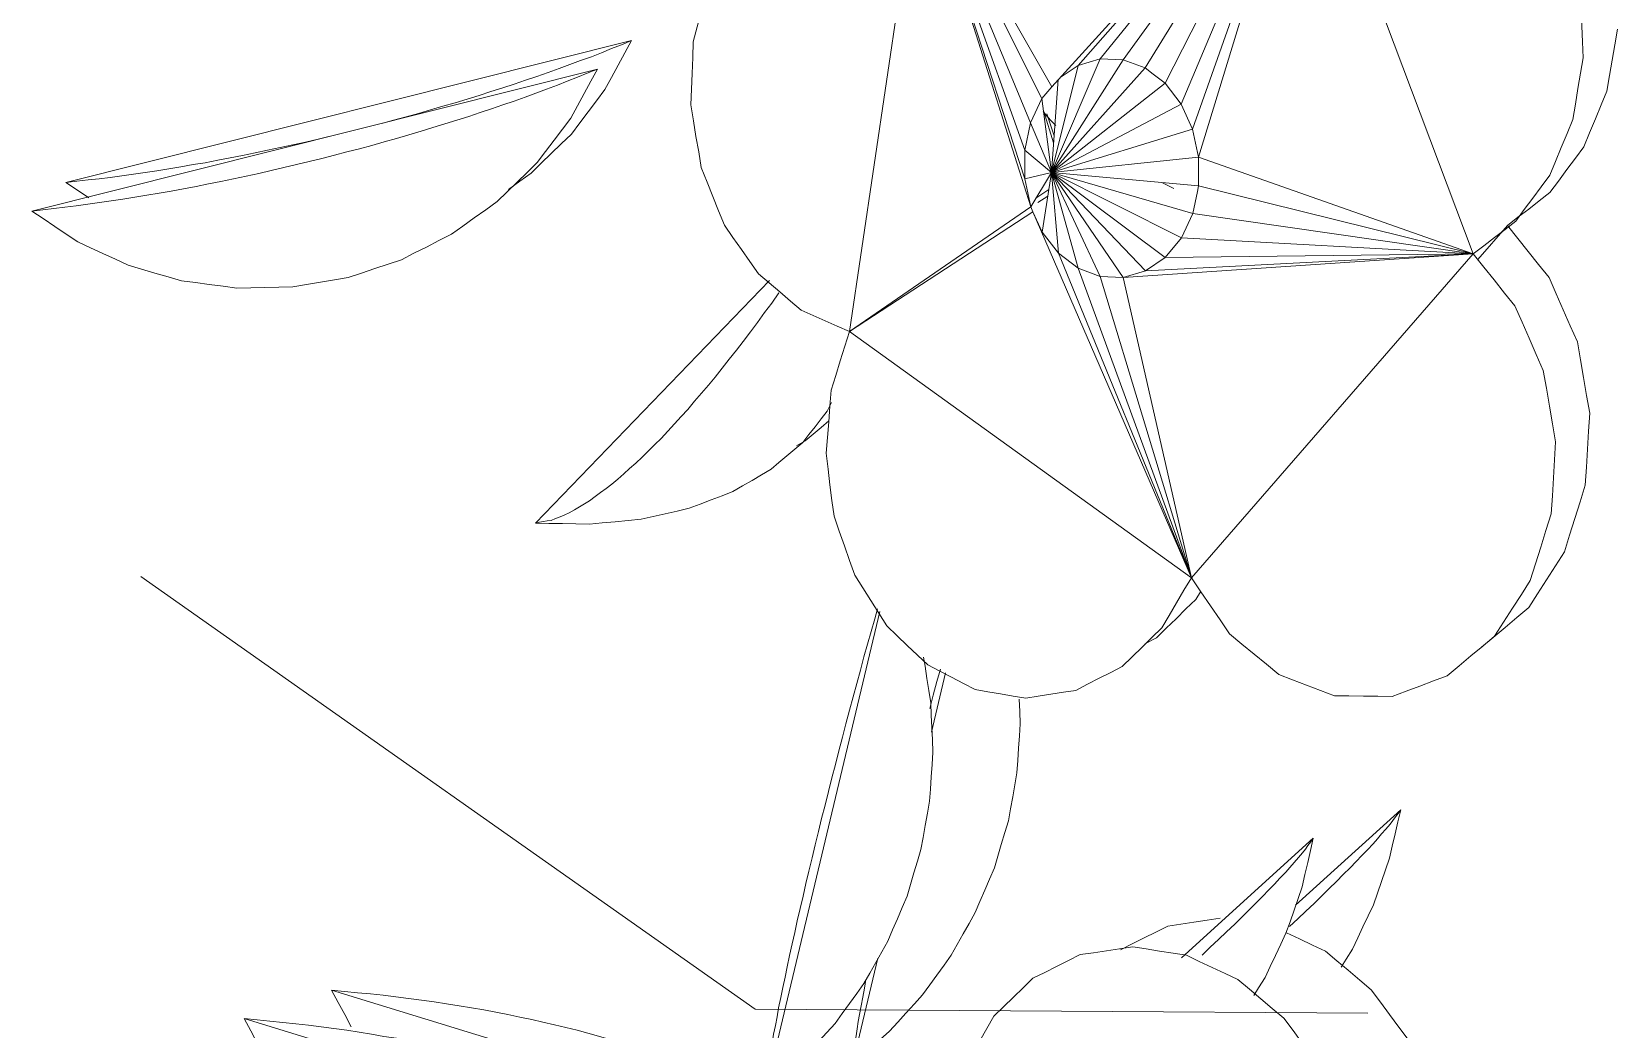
# Model space of a CAD drawing. Header units: metres. Extents: x -18.34 to -13.25, y -25.49 to -16.26.
# Drawn here: x -16.6539 to -16.5327, y -16.7007 to -16.6244 of the extents above; entities that cross this region are included whole.
import ezdxf

# ---------------------------------------------------------------- set-up
doc = ezdxf.new("R2010")
doc.units = ezdxf.units.M
doc.layers.add('Importações nas famílias', color=7, linetype='Continuous', lineweight=5)
doc.layers.add('Vegetação', color=7, linetype='Continuous', lineweight=5)

# ---------------------------------------------------------------- blocks, each defined once
blk = doc.blocks.new('Planta_pergolado_12200 - plantas pergolado_skp_Component_12-V847-Pavimento 02 - Executivo')
at = {"layer": 'Importações nas famílias', "color": 9}
blk.add_line((0.56316, 0.17876), (0.60641, 0.18961), dxfattribs=at)
at = {"layer": 'Importações nas famílias', "color": 9, "flags": 128}
for points in [[(0.60335, 0.18838), (0.60411, 0.18869), (0.60488, 0.189), (0.60564, 0.1893), (0.60641, 0.18961)], [(0.60641, 0.18961), (0.6059, 0.18868), (0.6054, 0.18774), (0.60489, 0.1868), (0.60438, 0.18587)], [(0.60006, 0.18717), (0.60088, 0.18747), (0.6017, 0.18778), (0.60253, 0.18808), (0.60335, 0.18838)], [(0.59657, 0.18599), (0.59744, 0.18629), (0.59831, 0.18658), (0.59919, 0.18688), (0.60006, 0.18717)], [(0.59293, 0.18486), (0.59384, 0.18514), (0.59475, 0.18542), (0.59566, 0.18571), (0.59657, 0.18599)], [(0.60438, 0.18587), (0.60374, 0.18502), (0.6031, 0.18417), (0.60245, 0.18332), (0.60181, 0.18247)], [(0.58917, 0.18378), (0.59011, 0.18405), (0.59105, 0.18432), (0.59199, 0.18459), (0.59293, 0.18486)], [(0.58534, 0.18278), (0.5863, 0.18303), (0.58725, 0.18328), (0.58821, 0.18353), (0.58917, 0.18378)], [(0.58147, 0.18185), (0.58244, 0.18208), (0.58341, 0.18231), (0.58437, 0.18255), (0.58534, 0.18278)], [(0.60181, 0.18247), (0.60104, 0.18172), (0.60027, 0.18097), (0.59951, 0.18023), (0.59874, 0.17948)], [(0.57382, 0.18028), (0.57477, 0.18047), (0.57572, 0.18065), (0.57667, 0.18083), (0.57762, 0.18102)], [(0.57762, 0.18102), (0.57858, 0.18123), (0.57955, 0.18143), (0.58051, 0.18164), (0.58147, 0.18185)], [(0.56655, 0.17915), (0.56744, 0.17928), (0.56833, 0.17941), (0.56922, 0.17953), (0.57012, 0.17966)], [(0.57012, 0.17966), (0.57104, 0.17982), (0.57197, 0.17997), (0.57289, 0.18013), (0.57382, 0.18028)], [(0.59874, 0.17948), (0.59787, 0.17886), (0.597, 0.17823), (0.59613, 0.17761), (0.59525, 0.17699)], [(0.56316, 0.17876), (0.56401, 0.17886), (0.56485, 0.17896), (0.5657, 0.17905), (0.56655, 0.17915)], [(0.56667, 0.17641), (0.5658, 0.177), (0.56492, 0.17759), (0.56404, 0.17818), (0.56316, 0.17876)], [(0.57052, 0.17462), (0.56956, 0.17507), (0.5686, 0.17551), (0.56764, 0.17596), (0.56667, 0.17641)], [(0.59525, 0.17699), (0.5943, 0.1765), (0.59334, 0.17601), (0.59238, 0.17553), (0.59143, 0.17504)], [(0.57461, 0.17343), (0.57359, 0.17373), (0.57257, 0.17402), (0.57154, 0.17432), (0.57052, 0.17462)], [(0.59143, 0.17504), (0.59041, 0.1747), (0.58939, 0.17436), (0.58837, 0.17402), (0.58735, 0.17369)], [(0.57884, 0.17287), (0.57779, 0.17301), (0.57673, 0.17315), (0.57567, 0.17329), (0.57461, 0.17343)], [(0.58735, 0.17369), (0.5863, 0.1735), (0.58524, 0.17332), (0.58418, 0.17314), (0.58313, 0.17296)], [(0.58313, 0.17296), (0.58206, 0.17294), (0.58099, 0.17291), (0.57992, 0.17289), (0.57884, 0.17287)]]:
    blk.add_lwpolyline(points, dxfattribs=at)
blk = doc.blocks.new('Planta_pergolado_12200 - plantas pergolado_skp_Component_12-V849-Pavimento 02 - Executivo')
at = {"layer": 'Importações nas famílias', "color": 9}
blk.add_line((0.64082, 0.18596), (0.6405, 0.18638), dxfattribs=at)
at = {"layer": 'Importações nas famílias', "color": 9, "flags": 128}
blk.add_lwpolyline([(0.64148, 0.1853), (0.64115, 0.18563), (0.64082, 0.18596)], dxfattribs=at)
blk = doc.blocks.new('Planta_pergolado_12200 - plantas pergolado_skp_Component_12-V851-Pavimento 02 - Executivo')
at = {"layer": 'Importações nas famílias', "color": 9}
for p, q in [((0.60168, 0.1549), (0.61958, 0.17345)), ((0.61974, 0.17172), (0.62028, 0.1725)), ((0.62431, 0.16412), (0.62399, 0.16345))]:
    blk.add_line(p, q, dxfattribs=at)
at = {"layer": 'Importações nas famílias', "color": 9, "flags": 128}
for points in [[(0.61757, 0.16879), (0.61811, 0.16952), (0.61866, 0.17025), (0.6192, 0.17099), (0.61974, 0.17172)], [(0.61543, 0.16607), (0.61596, 0.16675), (0.6165, 0.16743), (0.61704, 0.16811), (0.61757, 0.16879)], [(0.61332, 0.16359), (0.61385, 0.16421), (0.61437, 0.16483), (0.6149, 0.16545), (0.61543, 0.16607)], [(0.61129, 0.16138), (0.6118, 0.16194), (0.61231, 0.16249), (0.61281, 0.16304), (0.61332, 0.16359)], [(0.62399, 0.16345), (0.62352, 0.16286), (0.62306, 0.16226), (0.62259, 0.16167), (0.62212, 0.16107)], [(0.60934, 0.15947), (0.60983, 0.15995), (0.61032, 0.16043), (0.6108, 0.16091), (0.61129, 0.16138)], [(0.62212, 0.16107), (0.62151, 0.16055), (0.62091, 0.16004), (0.6203, 0.15952), (0.6197, 0.15901)], [(0.60751, 0.15787), (0.60797, 0.15827), (0.60843, 0.15867), (0.60888, 0.15907), (0.60934, 0.15947)], [(0.6197, 0.15901), (0.61897, 0.15858), (0.61824, 0.15816), (0.61751, 0.15774), (0.61678, 0.15731)], [(0.60581, 0.1566), (0.60623, 0.15692), (0.60666, 0.15723), (0.60709, 0.15755), (0.60751, 0.15787)], [(0.60426, 0.15568), (0.60465, 0.15591), (0.60504, 0.15614), (0.60542, 0.15637), (0.60581, 0.1566)], [(0.61678, 0.15731), (0.61595, 0.15699), (0.61511, 0.15667), (0.61428, 0.15635), (0.61344, 0.15603)], [(0.60288, 0.15511), (0.60322, 0.15525), (0.60357, 0.15539), (0.60392, 0.15553), (0.60426, 0.15568)], [(0.61344, 0.15603), (0.61252, 0.15582), (0.6116, 0.15561), (0.61067, 0.1554), (0.60975, 0.15519)], [(0.60168, 0.1549), (0.60198, 0.15496), (0.60228, 0.15501), (0.60258, 0.15506), (0.60288, 0.15511)], [(0.6058, 0.15481), (0.60477, 0.15484), (0.60374, 0.15486), (0.60271, 0.15488), (0.60168, 0.1549)], [(0.60975, 0.15519), (0.60876, 0.1551), (0.60778, 0.155), (0.60679, 0.15491), (0.6058, 0.15481)]]:
    blk.add_lwpolyline(points, dxfattribs=at)
blk = doc.blocks.new('Planta_pergolado_12200 - plantas pergolado_skp_Component_17-V884-Pavimento 02 - Executivo')
at = {"layer": 'Importações nas famílias', "color": 9}
for p, q in [((0.94333, 0.28613), (0.92394, 0.26481)), ((0.94333, 0.28613), (0.92595, 0.26644)), ((0.94333, 0.28613), (0.92939, 0.26687)), ((0.94333, 0.28613), (0.93108, 0.26624)), ((0.94333, 0.28613), (0.9326, 0.26508)), ((0.94333, 0.28613), (0.93384, 0.26348)), ((0.94333, 0.28613), (0.93471, 0.26155)), ((0.93517, 0.25941), (0.94333, 0.28613)), ((0.94333, 0.28613), (0.95617, 0.25202)), ((0.90846, 0.24608), (0.91384, 0.28246)), ((0.92187, 0.25995), (0.91384, 0.28246)), ((0.91384, 0.28246), (0.92187, 0.25776)), ((0.92232, 0.26205), (0.91384, 0.28246)), ((0.92319, 0.26391), (0.91384, 0.28246)), ((0.92394, 0.26481), (0.91384, 0.28246)), ((0.91384, 0.28246), (0.92233, 0.25562)), ((0.93007, 0.26992), (0.92764, 0.26694)), ((0.92764, 0.26694), (0.92391, 0.25825)), ((0.92939, 0.26687), (0.92391, 0.25825)), ((0.92764, 0.26694), (0.92595, 0.26644)), ((0.92939, 0.26687), (0.92764, 0.26694)), ((0.93108, 0.26624), (0.92939, 0.26687)), ((0.92391, 0.25825), (0.92595, 0.26644)), ((0.92391, 0.25825), (0.93108, 0.26624)), ((0.92595, 0.26644), (0.92457, 0.2655)), ((0.93169, 0.26577), (0.93108, 0.26624)), ((0.9326, 0.26508), (0.93169, 0.26577)), ((0.92394, 0.26481), (0.92319, 0.26391)), ((0.92443, 0.26535), (0.92391, 0.25825)), ((0.9326, 0.26508), (0.92391, 0.25825)), ((0.93384, 0.26348), (0.9326, 0.26508)), ((0.92319, 0.26391), (0.92232, 0.26205)), ((0.92391, 0.25825), (0.92319, 0.26391)), ((0.92391, 0.25825), (0.93384, 0.26348)), ((0.93471, 0.26155), (0.93384, 0.26348)), ((0.92232, 0.26205), (0.92187, 0.25995)), ((0.92391, 0.25825), (0.92232, 0.26205)), ((0.92391, 0.25825), (0.93471, 0.26155)), ((0.93517, 0.25941), (0.93471, 0.26155)), ((0.92391, 0.25825), (0.92187, 0.25995)), ((0.92187, 0.25995), (0.92187, 0.25776)), ((0.92391, 0.25825), (0.93517, 0.25941)), ((0.93517, 0.25722), (0.93517, 0.25941)), ((0.93517, 0.25941), (0.95617, 0.25202)), ((0.92391, 0.25825), (0.92187, 0.25776)), ((0.92187, 0.25776), (0.92233, 0.25562)), ((0.92391, 0.25825), (0.92233, 0.25562)), ((0.92391, 0.25825), (0.92321, 0.25369)), ((0.93517, 0.25722), (0.92391, 0.25825)), ((0.92391, 0.25825), (0.93472, 0.25512)), ((0.92391, 0.25825), (0.93385, 0.25326)), ((0.92391, 0.25825), (0.93261, 0.25176)), ((0.92391, 0.25825), (0.9311, 0.25073)), ((0.92391, 0.25825), (0.92941, 0.25023)), ((0.92391, 0.25825), (0.92765, 0.2503)), ((0.92391, 0.25825), (0.92596, 0.25093)), ((0.92391, 0.25825), (0.92445, 0.25209)), ((0.93508, 0.2568), (0.93517, 0.25722)), ((0.93517, 0.25722), (0.95617, 0.25202)), ((0.93508, 0.2568), (0.93472, 0.25512)), ((0.92233, 0.25562), (0.90846, 0.24608)), ((0.90846, 0.24608), (0.9225, 0.25524)), ((0.92233, 0.25562), (0.9225, 0.25524)), ((0.9225, 0.25524), (0.92321, 0.25369)), ((0.9225, 0.25524), (0.93462, 0.22726)), ((0.93472, 0.25512), (0.93385, 0.25326)), ((0.95617, 0.25202), (0.93472, 0.25512)), ((0.92321, 0.25369), (0.92445, 0.25209)), ((0.93385, 0.25326), (0.93261, 0.25176)), ((0.95617, 0.25202), (0.93385, 0.25326)), ((0.92445, 0.25209), (0.92596, 0.25093)), ((0.92445, 0.25209), (0.93462, 0.22726)), ((0.95617, 0.25202), (0.92941, 0.25023)), ((0.9311, 0.25073), (0.95617, 0.25202)), ((0.93261, 0.25176), (0.9311, 0.25073)), ((0.93261, 0.25176), (0.95617, 0.25202)), ((0.93462, 0.22726), (0.95617, 0.25202)), ((0.92596, 0.25093), (0.92765, 0.2503)), ((0.92596, 0.25093), (0.93462, 0.22726)), ((0.92765, 0.2503), (0.92941, 0.25023)), ((0.92765, 0.2503), (0.93462, 0.22726)), ((0.9311, 0.25073), (0.92941, 0.25023)), ((0.92941, 0.25023), (0.93462, 0.22726)), ((0.93462, 0.22726), (0.90846, 0.24608))]:
    blk.add_line(p, q, dxfattribs=at)
at = {"layer": 'Importações nas famílias', "color": 9, "flags": 128}
for points in [[(0.89772, 0.27282), (0.89742, 0.27168), (0.89712, 0.27054), (0.89682, 0.26939), (0.89652, 0.26825)], [(0.96458, 0.26702), (0.96453, 0.26823), (0.96448, 0.26945), (0.96442, 0.27066), (0.96437, 0.27188)], [(0.89652, 0.26825), (0.89648, 0.26704), (0.89643, 0.26583), (0.89638, 0.26462), (0.89633, 0.26341)], [(0.96378, 0.2623), (0.96398, 0.26348), (0.96418, 0.26466), (0.96438, 0.26584), (0.96458, 0.26702)], [(0.89633, 0.26341), (0.89653, 0.26221), (0.89673, 0.26101), (0.89694, 0.25982), (0.89714, 0.25862)], [(0.96202, 0.25804), (0.96246, 0.2591), (0.9629, 0.26017), (0.96334, 0.26123), (0.96378, 0.2623)], [(0.89714, 0.25862), (0.89758, 0.25752), (0.89802, 0.25642), (0.89846, 0.25532), (0.89891, 0.25422)], [(0.95943, 0.25453), (0.96007, 0.25541), (0.96072, 0.25629), (0.96137, 0.25716), (0.96202, 0.25804)], [(0.89891, 0.25422), (0.89956, 0.25329), (0.90021, 0.25236), (0.90086, 0.25143), (0.90151, 0.2505)], [(0.95617, 0.25202), (0.95699, 0.25265), (0.9578, 0.25327), (0.95861, 0.2539), (0.95943, 0.25453)], [(0.95936, 0.24804), (0.95856, 0.24903), (0.95777, 0.25003), (0.95697, 0.25102), (0.95617, 0.25202)], [(0.90151, 0.2505), (0.90232, 0.24981), (0.90314, 0.24912), (0.90395, 0.24842), (0.90477, 0.24773)], [(0.90477, 0.24773), (0.90569, 0.24731), (0.90662, 0.2469), (0.90754, 0.24649), (0.90846, 0.24608)], [(0.96152, 0.24311), (0.96098, 0.24434), (0.96044, 0.24557), (0.9599, 0.2468), (0.95936, 0.24804)], [(0.90846, 0.24608), (0.90812, 0.24496), (0.90777, 0.24384), (0.90742, 0.24272), (0.90708, 0.2416)], [(0.96247, 0.23766), (0.96223, 0.23902), (0.962, 0.24038), (0.96176, 0.24175), (0.96152, 0.24311)], [(0.90708, 0.2416), (0.90698, 0.24039), (0.90688, 0.23919), (0.90678, 0.23798), (0.90668, 0.23678)], [(0.96213, 0.23215), (0.96222, 0.23353), (0.9623, 0.2349), (0.96239, 0.23628), (0.96247, 0.23766)], [(0.90668, 0.23678), (0.90683, 0.23557), (0.90698, 0.23437), (0.90713, 0.23316), (0.90729, 0.23196)], [(0.90729, 0.23196), (0.90768, 0.23083), (0.90808, 0.2297), (0.90848, 0.22858), (0.90887, 0.22745)], [(0.96053, 0.22705), (0.96093, 0.22833), (0.96133, 0.2296), (0.96173, 0.23088), (0.96213, 0.23215)], [(0.90887, 0.22745), (0.90948, 0.22648), (0.9101, 0.22551), (0.91071, 0.22455), (0.91132, 0.22358)], [(0.93235, 0.22342), (0.93292, 0.22438), (0.93348, 0.22534), (0.93405, 0.2263), (0.93462, 0.22726)], [(0.93462, 0.22726), (0.93535, 0.22619), (0.93608, 0.22511), (0.93681, 0.22404), (0.93754, 0.22296)], [(0.9578, 0.2228), (0.95849, 0.22386), (0.95917, 0.22493), (0.95985, 0.22599), (0.96053, 0.22705)], [(0.91132, 0.22358), (0.91211, 0.22283), (0.91289, 0.22209), (0.91368, 0.22134), (0.91446, 0.22059)], [(0.92933, 0.22048), (0.93009, 0.22122), (0.93084, 0.22195), (0.93159, 0.22269), (0.93235, 0.22342)], [(0.93754, 0.22296), (0.93847, 0.22219), (0.93941, 0.22141), (0.94035, 0.22064), (0.94129, 0.21986)], [(0.95418, 0.21976), (0.95509, 0.22052), (0.95599, 0.22128), (0.9569, 0.22204), (0.9578, 0.2228)], [(0.91446, 0.22059), (0.91537, 0.22012), (0.91628, 0.21965), (0.91718, 0.21918), (0.91809, 0.21871)], [(0.92579, 0.21865), (0.92667, 0.21911), (0.92756, 0.21957), (0.92845, 0.22002), (0.92933, 0.22048)], [(0.94129, 0.21986), (0.94235, 0.21946), (0.94342, 0.21905), (0.94449, 0.21864), (0.94556, 0.21823)], [(0.94998, 0.21819), (0.95103, 0.21858), (0.95208, 0.21898), (0.95313, 0.21937), (0.95418, 0.21976)], [(0.91809, 0.21871), (0.91906, 0.21854), (0.92002, 0.21838), (0.92099, 0.21821), (0.92195, 0.21804)], [(0.92195, 0.21804), (0.92291, 0.2182), (0.92387, 0.21835), (0.92483, 0.2185), (0.92579, 0.21865)], [(0.94556, 0.21823), (0.94666, 0.21822), (0.94777, 0.21821), (0.94888, 0.2182), (0.94998, 0.21819)]]:
    blk.add_lwpolyline(points, dxfattribs=at)
blk = doc.blocks.new('Planta_pergolado_12200 - plantas pergolado_skp_Component_16-V885-Pavimento 02 - Executivo')
for name, p in [('Planta_pergolado_12200 - plantas pergolado_skp_Component_17-V884-Pavimento 02 - Executivo', (0, 0)), ('Planta_pergolado_12200 - plantas pergolado_skp_Component_12-V847-Pavimento 02 - Executivo', (0.28278, 0.07654)), ('Planta_pergolado_12200 - plantas pergolado_skp_Component_12-V849-Pavimento 02 - Executivo', (0.28278, 0.07654)), ('Planta_pergolado_12200 - plantas pergolado_skp_Component_12-V851-Pavimento 02 - Executivo', (0.28278, 0.07654))]:
    blk.add_blockref(name, p)
blk = doc.blocks.new('Planta_pergolado_12200 - plantas pergolado_skp_Component_12-V887-Pavimento 02 - Executivo')
at = {"layer": 'Importações nas famílias', "color": 9}
blk.add_line((0.56577, 0.18094), (0.60901, 0.19179), dxfattribs=at)
at = {"layer": 'Importações nas famílias', "color": 9, "flags": 128}
for points in [[(0.60595, 0.19056), (0.60672, 0.19087), (0.60748, 0.19118), (0.60825, 0.19148), (0.60901, 0.19179)], [(0.60901, 0.19179), (0.60851, 0.19086), (0.608, 0.18992), (0.6075, 0.18898), (0.60699, 0.18805)], [(0.60266, 0.18935), (0.60349, 0.18965), (0.60431, 0.18996), (0.60513, 0.19026), (0.60595, 0.19056)], [(0.59918, 0.18817), (0.60005, 0.18847), (0.60092, 0.18876), (0.60179, 0.18906), (0.60266, 0.18935)], [(0.59554, 0.18704), (0.59645, 0.18732), (0.59736, 0.1876), (0.59827, 0.18789), (0.59918, 0.18817)], [(0.60699, 0.18805), (0.60635, 0.1872), (0.6057, 0.18635), (0.60506, 0.1855), (0.60442, 0.18465)], [(0.59178, 0.18596), (0.59272, 0.18623), (0.59366, 0.1865), (0.5946, 0.18677), (0.59554, 0.18704)], [(0.59, 0.18549), (0.59082, 0.18571), (0.59178, 0.18596)], [(0.58408, 0.18403), (0.58505, 0.18426), (0.58588, 0.18446)], [(0.60442, 0.18465), (0.60365, 0.1839), (0.60288, 0.18315), (0.60212, 0.18241), (0.60135, 0.18166)], [(0.57643, 0.18246), (0.57738, 0.18265), (0.57833, 0.18283), (0.57928, 0.18301), (0.58023, 0.1832)], [(0.58023, 0.1832), (0.58119, 0.18341), (0.58215, 0.18361), (0.58312, 0.18382), (0.58408, 0.18403)], [(0.57272, 0.18184), (0.57365, 0.182), (0.57457, 0.18215), (0.5755, 0.18231), (0.57643, 0.18246)], [(0.56577, 0.18094), (0.56661, 0.18104), (0.56746, 0.18114), (0.56831, 0.18123), (0.56916, 0.18133)], [(0.56751, 0.17977), (0.56665, 0.18036), (0.56577, 0.18094)], [(0.56916, 0.18133), (0.57005, 0.18146), (0.57094, 0.18159), (0.57183, 0.18171), (0.57272, 0.18184)], [(0.60135, 0.18166), (0.60048, 0.18104), (0.59961, 0.18042)]]:
    blk.add_lwpolyline(points, dxfattribs=at)
blk = doc.blocks.new('Planta_pergolado_12200 - plantas pergolado_skp_Component_12-V890-Pavimento 02 - Executivo')
at = {"layer": 'Importações nas famílias', "color": 9}
blk.add_line((0.62231, 0.16119), (0.62165, 0.16081), dxfattribs=at)
at = {"layer": 'Importações nas famílias', "color": 9, "flags": 128}
blk.add_lwpolyline([(0.6241, 0.16271), (0.62352, 0.16222), (0.62291, 0.1617), (0.62231, 0.16119)], dxfattribs=at)
blk = doc.blocks.new('Planta_pergolado_12200 - plantas pergolado_skp_Component_17-V901-Pavimento 02 - Executivo')
at = {"layer": 'Importações nas famílias', "color": 9}
for p, q in [((0.92332, 0.26291), (0.92408, 0.26052)), ((0.92357, 0.26273), (0.92412, 0.26106)), ((0.9324, 0.25747), (0.93328, 0.25703)), ((0.92371, 0.25696), (0.92273, 0.25628)), ((0.92288, 0.25596), (0.92363, 0.25645)), ((0.95651, 0.25159), (0.95878, 0.2542)), ((0.93495, 0.2256), (0.9353, 0.22619)), ((0.93105, 0.2222), (0.93194, 0.22266))]:
    blk.add_line(p, q, dxfattribs=at)
at = {"layer": 'Importações nas famílias', "color": 9, "flags": 128}
for points in [[(0.96638, 0.26448), (0.96658, 0.26566), (0.96679, 0.26684), (0.96699, 0.26802), (0.96719, 0.2692)], [(0.96463, 0.26022), (0.96507, 0.26128), (0.96551, 0.26235), (0.96594, 0.26341), (0.96638, 0.26448)], [(0.96203, 0.25671), (0.96268, 0.25759), (0.96333, 0.25847), (0.96398, 0.25934), (0.96463, 0.26022)], [(0.95878, 0.2542), (0.95959, 0.25483), (0.96041, 0.25545), (0.96122, 0.25608), (0.96203, 0.25671)], [(0.96197, 0.25022), (0.96117, 0.25121), (0.96037, 0.25221), (0.95958, 0.2532), (0.95878, 0.2542)], [(0.96413, 0.24529), (0.96359, 0.24652), (0.96305, 0.24775), (0.96251, 0.24898), (0.96197, 0.25022)], [(0.96508, 0.23984), (0.96484, 0.2412), (0.9646, 0.24256), (0.96436, 0.24393), (0.96413, 0.24529)], [(0.96474, 0.23433), (0.96482, 0.23571), (0.96491, 0.23708), (0.96499, 0.23846), (0.96508, 0.23984)], [(0.96314, 0.22923), (0.96354, 0.23051), (0.96394, 0.23178), (0.96434, 0.23306), (0.96474, 0.23433)], [(0.96041, 0.22498), (0.96109, 0.22604), (0.96177, 0.22711), (0.96246, 0.22817), (0.96314, 0.22923)], [(0.93194, 0.22266), (0.93269, 0.2234), (0.93345, 0.22413), (0.9342, 0.22487), (0.93495, 0.2256)], [(0.95679, 0.22194), (0.9577, 0.2227), (0.9586, 0.22346), (0.95951, 0.22422), (0.96041, 0.22498)]]:
    blk.add_lwpolyline(points, dxfattribs=at)
blk = doc.blocks.new('Planta_pergolado_12200 - plantas pergolado_skp_Component_16-V902-Pavimento 02 - Executivo')
for name, p in [('Planta_pergolado_12200 - plantas pergolado_skp_Component_17-V901-Pavimento 02 - Executivo', (0, 0)), ('Planta_pergolado_12200 - plantas pergolado_skp_Component_12-V887-Pavimento 02 - Executivo', (0.28278, 0.07654)), ('Planta_pergolado_12200 - plantas pergolado_skp_Component_12-V890-Pavimento 02 - Executivo', (0.28278, 0.07654))]:
    blk.add_blockref(name, p)
blk = doc.blocks.new('Planta_pergolado_12200 - plantas pergolado_skp_-3067464-Pavimento 02 - Executivo')
for name in ['Planta_pergolado_12200 - plantas pergolado_skp_Component_16-V902-Pavimento 02 - Executivo', 'Planta_pergolado_12200 - plantas pergolado_skp_Component_16-V885-Pavimento 02 - Executivo']:
    blk.add_blockref(name, (0, 0))
blk = doc.blocks.new('Planta_pergolado_12200 - plantas pergolado_skp_-3067465-Pavimento 02 - Executivo')
blk.add_blockref('Planta_pergolado_12200 - plantas pergolado_skp_-3067464-Pavimento 02 - Executivo', (0, 0))
blk = doc.blocks.new('Planta_pergolado_12200 - plantas pergolado_skp_Component_12-V1279-Pavimento 02 - Executivo')
at = {"layer": 'Importações nas famílias', "color": 9}
blk.add_line((0.74405, 0.15634), (0.77919, 0.14557), dxfattribs=at)
at = {"layer": 'Importações nas famílias', "color": 9, "flags": 128}
for points in [[(0.74605, 0.1526), (0.74555, 0.15353), (0.74505, 0.15447), (0.74455, 0.1554), (0.74405, 0.15634)], [(0.74405, 0.15634), (0.74504, 0.15624), (0.74602, 0.15614), (0.74701, 0.15605), (0.748, 0.15595)], [(0.748, 0.15595), (0.74897, 0.15583), (0.74995, 0.1557), (0.75092, 0.15557), (0.7519, 0.15545)], [(0.7519, 0.15545), (0.75285, 0.15529), (0.75379, 0.15514), (0.75474, 0.15498), (0.75569, 0.15483)], [(0.75569, 0.15483), (0.75661, 0.15465), (0.75752, 0.15446), (0.75844, 0.15428), (0.75935, 0.1541)], [(0.75935, 0.1541), (0.76022, 0.15389), (0.76109, 0.15369), (0.76196, 0.15348), (0.76283, 0.15327)], [(0.76283, 0.15327), (0.76364, 0.15304), (0.76445, 0.15281), (0.76527, 0.15258), (0.76608, 0.15235)], [(0.74845, 0.1492), (0.74785, 0.15005), (0.74725, 0.1509), (0.74665, 0.15175), (0.74605, 0.1526)], [(0.76608, 0.15235), (0.76683, 0.1521), (0.76758, 0.15185), (0.76833, 0.1516), (0.76908, 0.15136)], [(0.76908, 0.15136), (0.76976, 0.15109), (0.77044, 0.15082), (0.77111, 0.15055), (0.77179, 0.15029)], [(0.75119, 0.14622), (0.75051, 0.14696), (0.74982, 0.14771), (0.74914, 0.14845), (0.74845, 0.1492)], [(0.77179, 0.15029), (0.77239, 0.15001), (0.77299, 0.14972), (0.77358, 0.14944), (0.77418, 0.14916)], [(0.77418, 0.14916), (0.77469, 0.14887), (0.7752, 0.14858), (0.77572, 0.14828), (0.77623, 0.14799)], [(0.77623, 0.14799), (0.77665, 0.14769), (0.77707, 0.14739), (0.77748, 0.14709), (0.7779, 0.14679)], [(0.7779, 0.14679), (0.77823, 0.14648), (0.77855, 0.14618), (0.77887, 0.14587), (0.77919, 0.14557)], [(0.75421, 0.14373), (0.75345, 0.14435), (0.7527, 0.14497), (0.75195, 0.1456), (0.75119, 0.14622)], [(0.77919, 0.14557), (0.77857, 0.14498), (0.77794, 0.14439), (0.77732, 0.1438), (0.7767, 0.14321)], [(0.75743, 0.14179), (0.75662, 0.14227), (0.75582, 0.14276), (0.75501, 0.14324), (0.75421, 0.14373)], [(0.7767, 0.14321), (0.77599, 0.14276), (0.77529, 0.14231), (0.77458, 0.14186), (0.77388, 0.14141)], [(0.76077, 0.14044), (0.75994, 0.14078), (0.7591, 0.14112), (0.75826, 0.14145), (0.75743, 0.14179)], [(0.77388, 0.14141), (0.77311, 0.14111), (0.77234, 0.14081), (0.77157, 0.14051), (0.7708, 0.14021)], [(0.76417, 0.13972), (0.76332, 0.1399), (0.76247, 0.14008), (0.76162, 0.14026), (0.76077, 0.14044)], [(0.76754, 0.13964), (0.7667, 0.13966), (0.76586, 0.13968), (0.76502, 0.1397), (0.76417, 0.13972)], [(0.7708, 0.14021), (0.76999, 0.14007), (0.76917, 0.13993), (0.76836, 0.13978), (0.76754, 0.13964)]]:
    blk.add_lwpolyline(points, dxfattribs=at)
blk = doc.blocks.new('Planta_pergolado_12200 - plantas pergolado_skp_Component_12-V1305-Pavimento 02 - Executivo')
at = {"layer": 'Importações nas famílias', "color": 9}
blk.add_line((0.91078, 0.22468), (0.90202, 0.18791), dxfattribs=at)
at = {"layer": 'Importações nas famílias', "color": 9, "flags": 128}
for points in [[(0.90958, 0.2212), (0.90985, 0.22218), (0.91013, 0.22315), (0.9104, 0.22412), (0.91062, 0.22488)], [(0.90847, 0.21714), (0.90875, 0.21815), (0.90903, 0.21917), (0.9093, 0.22019), (0.90958, 0.2212)], [(0.91414, 0.22118), (0.91425, 0.2205), (0.91439, 0.21956), (0.91454, 0.21863), (0.91468, 0.21769)], [(0.90739, 0.21298), (0.90766, 0.21402), (0.90793, 0.21506), (0.9082, 0.2161), (0.90847, 0.21714)], [(0.91468, 0.21769), (0.91472, 0.21674), (0.91477, 0.2158), (0.91481, 0.21486), (0.91485, 0.21392)], [(0.91485, 0.21392), (0.91479, 0.21298), (0.91472, 0.21204), (0.91466, 0.2111), (0.9146, 0.21017)], [(0.90634, 0.20885), (0.9066, 0.20988), (0.90686, 0.21092), (0.90712, 0.21195), (0.90739, 0.21298)], [(0.9146, 0.21017), (0.91443, 0.20925), (0.91427, 0.20832), (0.9141, 0.2074), (0.91393, 0.20648)], [(0.90536, 0.20483), (0.90561, 0.20583), (0.90585, 0.20684), (0.9061, 0.20785), (0.90634, 0.20885)], [(0.91393, 0.20648), (0.91367, 0.20559), (0.9134, 0.20469), (0.91313, 0.2038), (0.91287, 0.2029)], [(0.90447, 0.20102), (0.9047, 0.20197), (0.90492, 0.20292), (0.90514, 0.20388), (0.90536, 0.20483)], [(0.91287, 0.2029), (0.9125, 0.20204), (0.91214, 0.20118), (0.91177, 0.20033), (0.91141, 0.19947)], [(0.9037, 0.1975), (0.90389, 0.19838), (0.90409, 0.19926), (0.90428, 0.20014), (0.90447, 0.20102)], [(0.91141, 0.19947), (0.91095, 0.19865), (0.91049, 0.19784), (0.91003, 0.19703), (0.90957, 0.19622)], [(0.90305, 0.19436), (0.90321, 0.19515), (0.90337, 0.19593), (0.90354, 0.19671), (0.9037, 0.1975)], [(0.90957, 0.19622), (0.90902, 0.19546), (0.90847, 0.1947), (0.90792, 0.19394), (0.90738, 0.19318)], [(0.90255, 0.19168), (0.90267, 0.19235), (0.9028, 0.19302), (0.90293, 0.19369), (0.90305, 0.19436)], [(0.90738, 0.19318), (0.90674, 0.19249), (0.90611, 0.19179), (0.90548, 0.1911), (0.90485, 0.1904)], [(0.9022, 0.18951), (0.90229, 0.19005), (0.90238, 0.19059), (0.90246, 0.19114), (0.90255, 0.19168)], [(0.90485, 0.1904), (0.90414, 0.18978), (0.90344, 0.18916), (0.90273, 0.18853), (0.90202, 0.18791)], [(0.90202, 0.18791), (0.90207, 0.18831), (0.90211, 0.18871), (0.90216, 0.18911), (0.9022, 0.18951)]]:
    blk.add_lwpolyline(points, dxfattribs=at)
blk = doc.blocks.new('Planta_pergolado_12200 - plantas pergolado_skp_Component_12-V1282-Pavimento 02 - Executivo')
at = {"layer": 'Importações nas famílias', "color": 9}
for p, q in [((0.82581, 0.17013), (0.81572, 0.16098)), ((0.79807, 0.14499), (0.79548, 0.14263))]:
    blk.add_line(p, q, dxfattribs=at)
at = {"layer": 'Importações nas famílias', "color": 9, "flags": 128}
for points in [[(0.82581, 0.17013), (0.8256, 0.1692), (0.82538, 0.16828), (0.82517, 0.16735), (0.82495, 0.16642)], [(0.82499, 0.16902), (0.8252, 0.1693), (0.8254, 0.16958), (0.82561, 0.16985), (0.82581, 0.17013)], [(0.8237, 0.16753), (0.82402, 0.1679), (0.82434, 0.16828), (0.82467, 0.16865), (0.82499, 0.16902)], [(0.82195, 0.1657), (0.82239, 0.16616), (0.82283, 0.16662), (0.82326, 0.16707), (0.8237, 0.16753)], [(0.82495, 0.16642), (0.82464, 0.16553), (0.82434, 0.16464), (0.82403, 0.16375), (0.82372, 0.16286)], [(0.81981, 0.16357), (0.82034, 0.1641), (0.82088, 0.16464), (0.82142, 0.16517), (0.82195, 0.1657)], [(0.81731, 0.16119), (0.81793, 0.16179), (0.81856, 0.16238), (0.81918, 0.16298), (0.81981, 0.16357)], [(0.82372, 0.16286), (0.82332, 0.16202), (0.82292, 0.16117), (0.82252, 0.16033), (0.82212, 0.15949)], [(0.82212, 0.15949), (0.82163, 0.1587), (0.82126, 0.1581)], [(0.79548, 0.14263), (0.79624, 0.14324), (0.79701, 0.14384), (0.79777, 0.14444)], [(0.79822, 0.14293), (0.79731, 0.14283), (0.79639, 0.14273), (0.79548, 0.14263)]]:
    blk.add_lwpolyline(points, dxfattribs=at)
blk = doc.blocks.new('Planta_pergolado_12200 - plantas pergolado_skp_Component_17-V1306-Pavimento 02 - Executivo')
at = {"layer": 'Importações nas famílias', "color": 9, "flags": 128}
for points in [[(0.93013, 0.19904), (0.92913, 0.19889), (0.92812, 0.19874), (0.92712, 0.19859), (0.92612, 0.19844)], [(0.93424, 0.19839), (0.93321, 0.19855), (0.93218, 0.19871), (0.93115, 0.19888), (0.93013, 0.19904)], [(0.92612, 0.19844), (0.92522, 0.19799), (0.92431, 0.19753), (0.92341, 0.19708), (0.9225, 0.19663)], [(0.93818, 0.19653), (0.93719, 0.19699), (0.93621, 0.19746), (0.93522, 0.19792), (0.93424, 0.19839)], [(0.9225, 0.19663), (0.92176, 0.1959), (0.92101, 0.19518), (0.92026, 0.19445), (0.91951, 0.19373)], [(0.94168, 0.19358), (0.9408, 0.19432), (0.93993, 0.19506), (0.93905, 0.19579), (0.93818, 0.19653)], [(0.91951, 0.19373), (0.91898, 0.19278), (0.91844, 0.19184), (0.9179, 0.19089), (0.91736, 0.18994)], [(0.9445, 0.18976), (0.9438, 0.19072), (0.94309, 0.19167), (0.94239, 0.19263), (0.94168, 0.19358)]]:
    blk.add_lwpolyline(points, dxfattribs=at)
blk = doc.blocks.new('Planta_pergolado_12200 - plantas pergolado_skp_Component_16-V1307-Pavimento 02 - Executivo')
for name, p in [('Planta_pergolado_12200 - plantas pergolado_skp_Component_12-V1305-Pavimento 02 - Executivo', (0, 0)), ('Planta_pergolado_12200 - plantas pergolado_skp_Component_12-V1282-Pavimento 02 - Executivo', (0.11813, 0.03721)), ('Planta_pergolado_12200 - plantas pergolado_skp_Component_17-V1306-Pavimento 02 - Executivo', (0, 0)), ('Planta_pergolado_12200 - plantas pergolado_skp_Component_12-V1279-Pavimento 02 - Executivo', (0.11813, 0.03721))]:
    blk.add_blockref(name, p)
blk = doc.blocks.new('Planta_pergolado_12200 - plantas pergolado_skp_Component_12-V1319-Pavimento 02 - Executivo')
at = {"layer": 'Importações nas famílias', "color": 9}
blk.add_line((0.86886, 0.19572), (0.90401, 0.18496), dxfattribs=at)
at = {"layer": 'Importações nas famílias', "color": 9, "flags": 128}
for points in [[(0.87037, 0.19292), (0.86987, 0.19385), (0.86937, 0.19479), (0.86886, 0.19572)], [(0.86886, 0.19572), (0.86985, 0.19563), (0.87084, 0.19553), (0.87183, 0.19544), (0.87282, 0.19534)], [(0.87282, 0.19534), (0.87379, 0.19521), (0.87476, 0.19509), (0.87574, 0.19496), (0.87671, 0.19484)], [(0.87671, 0.19484), (0.87766, 0.19468), (0.87861, 0.19453), (0.87956, 0.19437), (0.88051, 0.19422)], [(0.88051, 0.19422), (0.88142, 0.19403), (0.88234, 0.19385), (0.88325, 0.19367), (0.88417, 0.19349)], [(0.88417, 0.19349), (0.88503, 0.19328), (0.8859, 0.19307), (0.88677, 0.19287), (0.88764, 0.19266)], [(0.88764, 0.19266), (0.88845, 0.19243), (0.88927, 0.1922), (0.89008, 0.19197), (0.8909, 0.19174)], [(0.8909, 0.19174), (0.89165, 0.19149), (0.8924, 0.19124), (0.89315, 0.19099), (0.8939, 0.19074)], [(0.8939, 0.19074), (0.89457, 0.19048), (0.89525, 0.19021), (0.89593, 0.18994), (0.89661, 0.18968)], [(0.89661, 0.18968), (0.8972, 0.18939), (0.8978, 0.18911), (0.8984, 0.18883), (0.899, 0.18855)], [(0.899, 0.18855), (0.89951, 0.18826), (0.90002, 0.18797), (0.90053, 0.18767), (0.90104, 0.18738)], [(0.90104, 0.18738), (0.90146, 0.18708), (0.90188, 0.18678), (0.9023, 0.18648), (0.90272, 0.18618)], [(0.90272, 0.18618), (0.90304, 0.18587), (0.90336, 0.18557), (0.90369, 0.18526), (0.90401, 0.18496)], [(0.90401, 0.18496), (0.90338, 0.18437), (0.90276, 0.18378), (0.90214, 0.18319), (0.90151, 0.18259)], [(0.90151, 0.18259), (0.90081, 0.18214), (0.9001, 0.18169), (0.8994, 0.18124), (0.89869, 0.18079)], [(0.89869, 0.18079), (0.89792, 0.1805), (0.89716, 0.1802), (0.89639, 0.1799), (0.89562, 0.1796)], [(0.89562, 0.1796), (0.8948, 0.17946), (0.89399, 0.17931), (0.89317, 0.17917), (0.89253, 0.17906)]]:
    blk.add_lwpolyline(points, dxfattribs=at)
blk = doc.blocks.new('Planta_pergolado_12200 - plantas pergolado_skp_Component_12-V1321-Pavimento 02 - Executivo')
at = {"layer": 'Importações nas famílias', "color": 9}
for p, q in [((0.91582, 0.21998), (0.91474, 0.21545)), ((0.91516, 0.21932), (0.91542, 0.22027)), ((0.91063, 0.19816), (0.9087, 0.19009))]:
    blk.add_line(p, q, dxfattribs=at)
at = {"layer": 'Importações nas famílias', "color": 9, "flags": 128}
for points in [[(0.91462, 0.21727), (0.91488, 0.21828), (0.91516, 0.21932)], [(0.92145, 0.21798), (0.92149, 0.21704), (0.92153, 0.2161)], [(0.92153, 0.2161), (0.92147, 0.21516), (0.9214, 0.21422), (0.92134, 0.21328), (0.92128, 0.21235)], [(0.92128, 0.21235), (0.92111, 0.21143), (0.92095, 0.2105), (0.92078, 0.20958), (0.92062, 0.20866)], [(0.92062, 0.20866), (0.92035, 0.20777), (0.92008, 0.20687), (0.91982, 0.20598), (0.91955, 0.20508)], [(0.91955, 0.20508), (0.91918, 0.20422), (0.91882, 0.20336), (0.91845, 0.20251), (0.91809, 0.20165)], [(0.91809, 0.20165), (0.91763, 0.20083), (0.91717, 0.20002), (0.91671, 0.19921), (0.91625, 0.1984)], [(0.91625, 0.1984), (0.9157, 0.19764), (0.91515, 0.19688), (0.91461, 0.19612), (0.91406, 0.19536)], [(0.90923, 0.19386), (0.90936, 0.19453), (0.90948, 0.1952), (0.90961, 0.19587), (0.90973, 0.19654)], [(0.91406, 0.19536), (0.91343, 0.19467), (0.91279, 0.19397), (0.91216, 0.19328), (0.91153, 0.19258)], [(0.90888, 0.19169), (0.90897, 0.19223), (0.90906, 0.19277), (0.90914, 0.19332), (0.90923, 0.19386)], [(0.91153, 0.19258), (0.91082, 0.19196), (0.91012, 0.19134), (0.90941, 0.19071), (0.9087, 0.19009)], [(0.9087, 0.19009), (0.90875, 0.19049), (0.90879, 0.19089), (0.90884, 0.19129), (0.90888, 0.19169)]]:
    blk.add_lwpolyline(points, dxfattribs=at)
blk = doc.blocks.new('Planta_pergolado_12200 - plantas pergolado_skp_Component_12-V1322-Pavimento 02 - Executivo')
at = {"layer": 'Importações nas famílias', "color": 9}
blk.add_line((0.95063, 0.20952), (0.94258, 0.20222), dxfattribs=at)
at = {"layer": 'Importações nas famílias', "color": 9, "flags": 128}
for points in [[(0.95063, 0.20952), (0.95041, 0.20859), (0.9502, 0.20767), (0.94998, 0.20674), (0.94977, 0.20581)], [(0.94981, 0.20841), (0.95001, 0.20869), (0.95022, 0.20897), (0.95042, 0.20924), (0.95063, 0.20952)], [(0.94851, 0.20692), (0.94884, 0.20729), (0.94916, 0.20767), (0.94948, 0.20804), (0.94981, 0.20841)], [(0.94677, 0.20509), (0.94721, 0.20555), (0.94764, 0.20601), (0.94808, 0.20646), (0.94851, 0.20692)], [(0.94462, 0.20296), (0.94516, 0.20349), (0.9457, 0.20402), (0.94623, 0.20456), (0.94677, 0.20509)], [(0.94977, 0.20581), (0.94946, 0.20492), (0.94915, 0.20403), (0.94884, 0.20314), (0.94853, 0.20225)], [(0.94212, 0.20058), (0.94275, 0.20118), (0.94337, 0.20177), (0.944, 0.20236), (0.94462, 0.20296)], [(0.94853, 0.20225), (0.94813, 0.20141), (0.94773, 0.20056), (0.94734, 0.19972), (0.94694, 0.19887)], [(0.94694, 0.19887), (0.94645, 0.19809), (0.94608, 0.19749)]]:
    blk.add_lwpolyline(points, dxfattribs=at)
blk = doc.blocks.new('Planta_pergolado_12200 - plantas pergolado_skp_Component_17-V1323-Pavimento 02 - Executivo')
at = {"layer": 'Importações nas famílias', "color": 9, "flags": 128}
for points in [[(0.93281, 0.20062), (0.9319, 0.20017), (0.931, 0.19972), (0.93009, 0.19926), (0.92919, 0.19881)], [(0.93681, 0.20122), (0.93581, 0.20107), (0.93481, 0.20092), (0.93381, 0.20077), (0.93281, 0.20062)], [(0.94486, 0.19871), (0.94387, 0.19917), (0.94289, 0.19964), (0.9419, 0.2001)], [(0.94836, 0.19576), (0.94749, 0.1965), (0.94661, 0.19724), (0.94573, 0.19797), (0.94486, 0.19871)], [(0.95119, 0.19194), (0.95048, 0.1929), (0.94977, 0.19385), (0.94907, 0.19481), (0.94836, 0.19576)]]:
    blk.add_lwpolyline(points, dxfattribs=at)
blk = doc.blocks.new('Planta_pergolado_12200 - plantas pergolado_skp_Component_16-V1324-Pavimento 02 - Executivo')
for name in ['Planta_pergolado_12200 - plantas pergolado_skp_Component_12-V1321-Pavimento 02 - Executivo', 'Planta_pergolado_12200 - plantas pergolado_skp_Component_12-V1322-Pavimento 02 - Executivo', 'Planta_pergolado_12200 - plantas pergolado_skp_Component_17-V1323-Pavimento 02 - Executivo', 'Planta_pergolado_12200 - plantas pergolado_skp_Component_12-V1319-Pavimento 02 - Executivo']:
    blk.add_blockref(name, (0, 0))
blk = doc.blocks.new('Planta_pergolado_12200 - plantas pergolado_skp_-3067420-Pavimento 02 - Executivo')
at = {"layer": 'Importações nas famílias', "color": 9}
for p, q in [((0.85427, 0.22735), (0.90125, 0.19428)), ((0.90125, 0.19428), (0.94812, 0.19396))]:
    blk.add_line(p, q, dxfattribs=at)
for name in ['Planta_pergolado_12200 - plantas pergolado_skp_Component_16-V1307-Pavimento 02 - Executivo', 'Planta_pergolado_12200 - plantas pergolado_skp_Component_16-V1324-Pavimento 02 - Executivo']:
    blk.add_blockref(name, (0, 0))
blk = doc.blocks.new('Planta_pergolado_12200 - plantas pergolado_skp_-3067421-Pavimento 02 - Executivo')
blk.add_blockref('Planta_pergolado_12200 - plantas pergolado_skp_-3067420-Pavimento 02 - Executivo', (0, 0))
blk = doc.blocks.new('Planta_pergolado_12200 - Planta_pergolado_12200-3067476-Pavimento 02 - Executivo')
for name in ['Planta_pergolado_12200 - plantas pergolado_skp_-3067421-Pavimento 02 - Executivo', 'Planta_pergolado_12200 - plantas pergolado_skp_-3067465-Pavimento 02 - Executivo']:
    blk.add_blockref(name, (0, 0))

msp = doc.modelspace()

# ---------------------------------------------------------------- block references
at = {"layer": 'Vegetação', "color": 9}
msp.add_blockref('Planta_pergolado_12200 - Planta_pergolado_12200-3067476-Pavimento 02 - Executivo', (-17.49985, -16.89341), dxfattribs=at)

doc.saveas('drawing.dxf')
